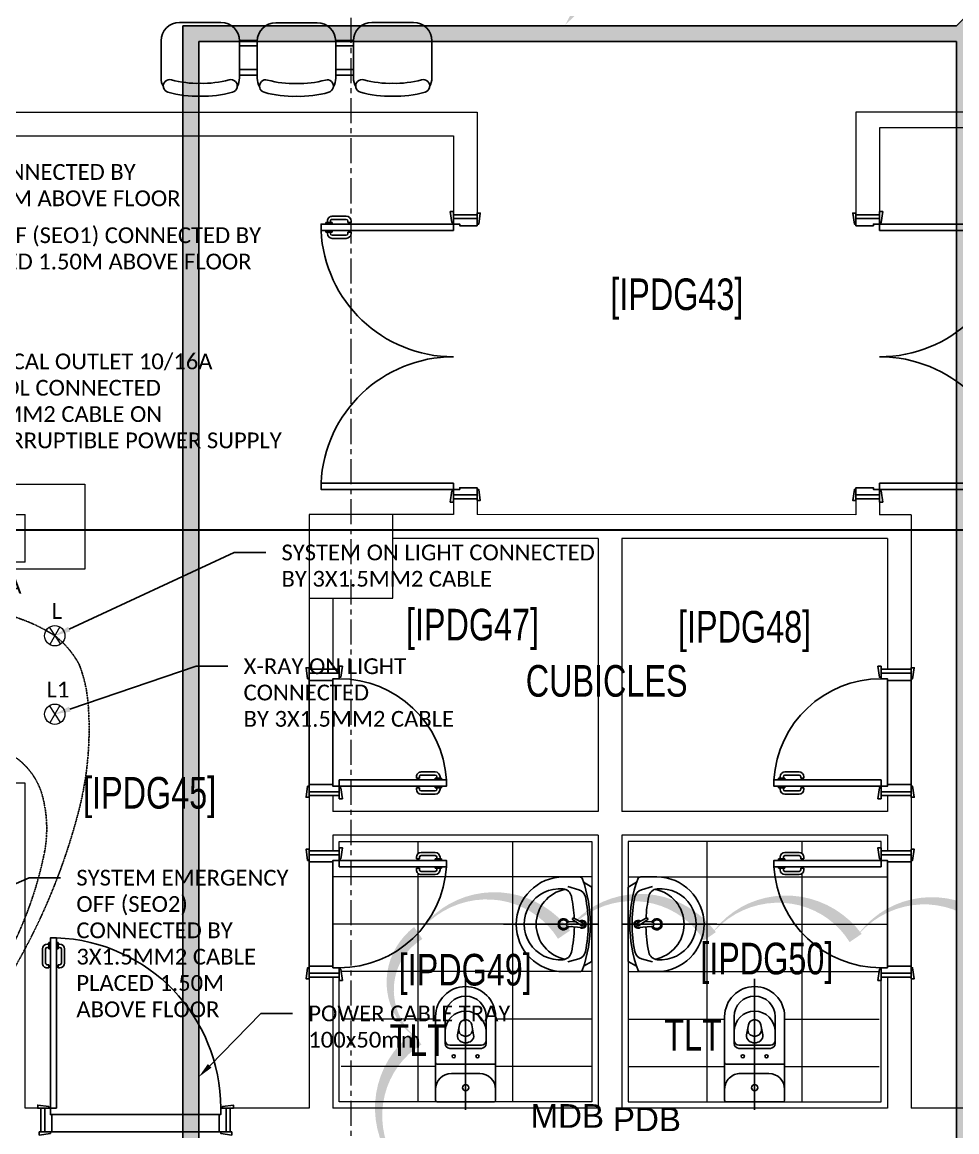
# Model space of a CAD drawing. Header units: millimetres. Extents: x 26027 to 581921, y 7230 to 233891.
# Drawn here: x 456567 to 462489, y 145901 to 152929 of the extents above; entities that cross this region are included whole.
import ezdxf
from ezdxf import colors
from ezdxf.entities.mleader import LeaderData, LeaderLine
from ezdxf.math import Vec2, Vec3

# ---------------------------------------------------------------- set-up
doc = ezdxf.new("R2010")
doc.units = ezdxf.units.MM
doc.header["$LTSCALE"] = 5
doc.linetypes.add('CACHE', pattern=[0.375, 0.25, -0.125])
doc.linetypes.add('CENTER', pattern=[50.8, 31.75, -6.35, 6.35, -6.35])
for name, color, linetype, lineweight in [('72_EGR_BASE_TEXT', 7, 'Continuous', 5), ('E-LG', 245, 'Continuous', 30), ('Medical Equipment and Furniture', 163, 'Continuous', 0), ('SANIT', 250, 'Continuous', 5), ('Structure', 20, 'Continuous', 5), ('Tiles', 252, 'Continuous', 5), ('Walls', 32, 'Continuous', 5)]:
    doc.layers.add(name, color=color, linetype=linetype, lineweight=lineweight)
for name, color, linetype in [('axes', 9, 'Continuous'), ('GE-ARCHITECTURAL_ELEMENTS', 8, 'Continuous'), ('GE-EQUIPMENT_INSERTION', 140, 'Continuous'), ('GE-FURNITURE', 8, 'Continuous'), ('GE-MM-SCATTER_LINES', 222, 'CACHE'), ('GE-SPECIFICATIONS', 7, 'Continuous')]:
    doc.layers.add(name, color=color, linetype=linetype)
for name, color, linetype, lineweight, true_color in [('E-POWR', 7, 'Continuous', 9, 0x4e7e3e), ('E-POWR-IDEN _1-100_', 7, 'Continuous', 9, 0x4e7e3e), ('EXF', 7, 'Continuous', 0, 0x4e7e3e), ('REV 01', 7, 'Continuous', 0, 0xe41b4d), ('Wooden Joinery', 7, 'Continuous', 5, 0xffdcd1)]:
    doc.layers.add(name, color=color, linetype=linetype, lineweight=lineweight, true_color=true_color)
doc.styles.add('Arial', font='arial.ttf', dxfattribs={"height": 245.883234})
doc.styles.get("Standard").update_dxf_attribs({"font": 'calibri.ttf'})
doc.styles.add('X3G_ENTITY_2587EA', font='swisscl.ttf', dxfattribs={"height": 200})
pattern_1 = [(0, (368880, 104830), (63.5, 63.5), [31.75, -95.25]), (90, (368895.875, 104814.125), (-63.5, 63.5), [31.75, -95.25])]

# ---------------------------------------------------------------- blocks, each defined once
blk = doc.blocks.new('3seater')
at = {"layer": 'GE-ARCHITECTURAL_ELEMENTS'}
for p, q in [((-958973.1, -382949.7, 0), (-958973.1, -383188.2, 0)), ((-958476.3, -382949.7, 0), (-958476.3, -383188.2, 0)), ((-958476.3, -382949.7, 0), (-958476.3, -383165.8, 0)), ((-958363.6, -382948.4, 0), (-958363.6, -383187, 0)), ((-957866.8, -382948.4, 0), (-957866.8, -383164.5, 0)), ((-957866.8, -382948.4, 0), (-957866.8, -383187, 0)), ((-957754.1, -382949.7, 0), (-957754.1, -383188.2, 0)), ((-957754.1, -382949.7, 0), (-957754.1, -383165.8, 0)), ((-957257.3, -382949.7, 0), (-957257.3, -383188.2, 0)), ((-958476.3, -382971.4, 0), (-958363.6, -382971.4, 0)), ((-958476.3, -383007.5, 0), (-958363.6, -383007.5, 0)), ((-957754.1, -382971.4, 0), (-957866.8, -382971.4, 0)), ((-957754.1, -383007.5, 0), (-957866.8, -383007.5, 0)), ((-958476.3, -383157.4, 0), (-958363.6, -383157.4, 0)), ((-957754.1, -383157.4, 0), (-957866.8, -383157.4, 0)), ((-958476.3, -383192.2, 0), (-958363.5, -383192.2, 0)), ((-957754.1, -383192.2, 0), (-957866.9, -383192.2, 0)), ((-958246.5, -383304.2, 0), (-957984, -383304.2, 0)), ((-958856, -383305.4, 0), (-958593.5, -383305.4, 0)), ((-957374.4, -383305.4, 0), (-957636.9, -383305.4, 0))]:
    blk.add_line(p, q, dxfattribs=at)
for centre, radius, start, end in [((-958918.6, -382903.3, 0), 40.5, 105.63896, 285.63897), ((-958744.2, -383526.3, 0), 687.4, 88.37526, 105.63897), ((-958705.2, -383526.3, 0), 687.4, 74.36103, 91.62474), ((-958530.8, -382903.3, 0), 40.5, 254.36103, 74.36104), ((-958309.1, -382902.1, 0), 40.5, 105.63896, 285.63897), ((-958134.7, -383525, 0), 687.4, 88.37526, 105.63897), ((-958095.7, -383525, 0), 687.4, 74.36103, 91.62474), ((-957921.3, -382902.1, 0), 40.5, 254.36103, 74.36104), ((-957699.6, -382903.3, 0), 40.5, 105.63896, 285.63897), ((-957525.2, -383526.3, 0), 687.4, 88.37526, 105.63897), ((-957486.2, -383526.3, 0), 687.4, 74.36103, 91.62474), ((-957311.8, -382903.3, 0), 40.5, 254.36103, 74.36104), ((-958856, -382954.9, 0), 117.2, 151.03012, 180), ((-958744.2, -383526.3, 0), 606.4, 88.15806, 105.63897), ((-958705.2, -383526.3, 0), 606.4, 74.36103, 91.84194), ((-958593.5, -382954.9, 0), 117.2, 0, 28.96988), ((-958246.5, -382953.6, 0), 117.2, 151.03012, 180), ((-958134.7, -383525, 0), 606.4, 88.15806, 105.63897), ((-958095.7, -383525, 0), 606.4, 74.36103, 91.84194), ((-957984, -382953.6, 0), 117.2, 0, 28.96988), ((-957636.9, -382954.9, 0), 117.2, 151.03012, 180), ((-957525.2, -383526.3, 0), 606.4, 88.15806, 105.63897), ((-957486.2, -383526.3, 0), 606.4, 74.36103, 91.84194), ((-957374.4, -382954.9, 0), 117.2, 0, 28.96988), ((-958856, -383188.2, 0), 117.2, 180, 270), ((-958593.5, -383188.2, 0), 117.2, 270, 0), ((-958246.5, -383187, 0), 117.2, 180, 270), ((-957984, -383187, 0), 117.2, 270, 0), ((-957636.9, -383188.2, 0), 117.2, 180, 270), ((-957374.4, -383188.2, 0), 117.2, 270, 0)]:
    blk.add_arc(centre, radius, start, end, dxfattribs=at)
blk = doc.blocks.new('WC manta')
at = {"layer": 'GE-FURNITURE'}
for p, q in [((-0.13, 0.18), (-0.13, -0.18)), ((-0.12, 0.19), (0.41, 0.19)), ((0.109, 0.18), (0.109, -0.18)), ((0.05, 0.09), (0.05, -0.09)), ((0.209, 0.1), (0.209, -0.1)), ((0.229, 0.1), (0.229, -0.1)), ((0.239, 0.13), (0.41, 0.13)), ((-0.18, 0), (0.65, 0)), ((0.2955, 0.051), (0.3581, 0.0393)), ((0.2955, -0.051), (0.3581, -0.0393)), ((0.239, -0.13), (0.41, -0.13)), ((-0.12, -0.19), (0.41, -0.19))]:
    blk.add_line(p, q, dxfattribs=at)
for centre, radius in [((0.159, 0.0752), 0.01), ((-0.04, 0), 0.02), ((0.159, -0.0753), 0.01)]:
    blk.add_circle(centre, radius, dxfattribs=at)
for centre, radius, start, end in [((-0.12, 0.18), 0.01, 90, 180), ((-0.05, 0.09), 0.1, 0, 90), ((0.119, 0.18), 0.01, 90, 180), ((0.41, 0), 0.19, 270, 90), ((0.239, 0.1), 0.03, 90, 180), ((0.259, 0.1), 0.03, 90, 180), ((0.3147, 0), 0.13, 270, 90), ((0.41, 0), 0.13, 270, 90), ((0.3029, 0), 0.0588, 141.52497, 218.47503), ((0.2882, 0.0117), 0.04, 79.42885, 141.52497), ((0.3454, 0), 0.0588, 166.41759, 193.58241), ((0.3271, 0.0044), 0.04, 79.42885, 166.41759), ((0.3507, 0), 0.04, 280.57115, 79.42885), ((0.2882, -0.0117), 0.04, 218.47503, 280.57115), ((0.3271, -0.0044), 0.04, 193.58241, 280.57115), ((-0.05, -0.09), 0.1, 270, 0), ((0.239, -0.1), 0.03, 180, 270), ((0.259, -0.1), 0.03, 180, 270), ((-0.12, -0.18), 0.01, 180, 270), ((0.119, -0.18), 0.01, 180, 270)]:
    blk.add_arc(centre, radius, start, end, dxfattribs=at)
blk = doc.blocks.new('A$C0C6031A3')
at = {"layer": 'GE-ARCHITECTURAL_ELEMENTS'}
for p, q in [((630, 1288.8), (630, 1198.8)), ((650, 1288.8), (650, 1198.8)), ((670, 1318.8), (660, 1318.8)), ((670, 1298.8), (660, 1298.8)), ((670, 1328.8), (670, 1288.8)), ((680, 1328.8), (670, 1328.8)), ((680, 1288.8), (670, 1288.8)), ((720, 1328.8), (730, 1328.8)), ((720, 1288.8), (730, 1288.8)), ((730, 1328.8), (730, 1288.8)), ((730, 1318.8), (740, 1318.8)), ((730, 1298.8), (740, 1298.8)), ((750, 1288.8), (750, 1198.8)), ((770, 1288.8), (770, 1198.8)), ((670, 1188.8), (660, 1188.8)), ((670, 1168.8), (660, 1168.8)), ((670, 1188.8), (670, 1168.8)), ((730, 1188.8), (740, 1188.8)), ((730, 1188.8), (730, 1168.8)), ((730, 1168.8), (740, 1168.8)), ((1350, 640), (690, 640)), ((690, 490), (1350, 490))]:
    blk.add_line(p, q, dxfattribs=at)
for points in [[(720, 680), (720, 1358.8), (680, 1358.8), (680, 680)], [(670, 680), (670, 690), (600, 700), (600, 680)], [(1370, 680), (1370, 690), (1440, 700), (1440, 680)], [(680, 490), (680, 480), (610, 470), (610, 490)], [(1360, 490), (1360, 480), (1430, 470), (1430, 490)]]:
    blk.add_lwpolyline(points, close=True, dxfattribs=at)
for points in [[(645, 680), (645, 490), (620, 490), (620, 680), (645, 680)], [(645, 680), (680, 680), (680, 640), (690, 640), (690, 490), (645, 490), (645, 680)], [(1395, 680), (1360, 680), (1360, 640), (1350, 640), (1350, 490), (1395, 490), (1395, 680)], [(1395, 680), (1395, 490), (1420, 490), (1420, 680), (1395, 680)]]:
    blk.add_lwpolyline(points, dxfattribs=at)
for centre, radius, start, end in [((680, 680), 680, 0, 86.62771), ((660, 1288.8), 30, 90, 180), ((660, 1288.8), 10, 90, 180), ((740, 1288.8), 30, 0, 90), ((740, 1288.8), 10, 0, 90), ((660, 1198.8), 30, 180, 270), ((660, 1198.8), 10, 180, 270), ((740, 1198.8), 10, 270, 0), ((740, 1198.8), 30, 270, 0)]:
    blk.add_arc(centre, radius, start, end, dxfattribs=at)
blk = doc.blocks.new('lav-manta 60')
at = {"layer": 'GE-ARCHITECTURAL_ELEMENTS'}
for p, q in [((-0.2658, -0.0529), (-0.2358, 0)), ((-0.2358, 0), (0.2358, 0)), ((0, 0.04), (0, -0.56)), ((0.2658, -0.0529), (0.2358, 0)), ((-0.015, -0.1473), (-0.0199, -0.064)), ((0.0274, -0.121), (-0.0078, -0.0673)), ((0.0389, -0.1142), (0.0087, -0.0575)), ((0.0191, -0.077), (0.0199, -0.064)), ((-0.3, -0.0789), (-0.3, -0.18)), ((-0.2185, -0.0841), (-0.2383, -0.1537)), ((0.015, -0.1473), (0.0174, -0.1057)), ((0.2185, -0.0841), (0.2383, -0.1537)), ((0.3, -0.0789), (0.3, -0.18))]:
    blk.add_line(p, q, dxfattribs=at)
for centre, radius, start, end in [((-0.28, -0.0789), 0.02, 109.82288, 180), ((0, -0.8557), 0.8457, 70.17712, 109.82288), ((-0.1608, -0.1006), 0.06, 101.80862, 164.07939), ((0, -0.8696), 0.8457, 78.19138, 101.80862), ((0, -0.0617), 0.025, 320.74745, 220.36799), ((0, -0.0617), 0.02, 353.26708, 186.68201), ((0, -0.0617), 0.00966, 25.41267, 215.95772), ((0.1608, -0.1006), 0.06, 15.92061, 78.19138), ((0.28, -0.0789), 0.02, 0, 70.17712), ((-0.1645, -0.189), 0.06, 102.08826, 174.81422), ((0, -0.9572), 0.8457, 91.15716, 102.08826), ((0, -0.9572), 0.8457, 88.54856, 88.84398), ((0.0332, -0.1176), 0.00666, 210.68519, 30.68519), ((0, -0.9572), 0.8457, 77.91174, 87.42745), ((0.1645, -0.189), 0.06, 5.18578, 77.91174), ((0, -0.18), 0.3, 180, 0), ((0, -0.2039), 0.2252, 174.81422, 5.18578), ((0, -0.1282), 0.2252, 190.60973, 349.39027), ((0, -0.18), 0.035, 115.31059, 64.68941), ((0, -0.18), 0.0275, 117.14957, 62.85043), ((0, -0.1473), 0.015, 180, 0)]:
    blk.add_arc(centre, radius, start, end, dxfattribs=at)
blk = doc.blocks.new('A$C009F45C9')
at = {"layer": 'GE-ARCHITECTURAL_ELEMENTS'}
for p, q in [((724, -1690), (724, -1680)), ((744, -1690), (744, -1680)), ((844, -1650), (754, -1650)), ((844, -1670), (754, -1670)), ((854, -1690), (854, -1680)), ((874, -1690), (874, -1680)), ((744, -1690), (724, -1690)), ((724, -1750), (724, -1760)), ((744, -1750), (724, -1750)), ((744, -1750), (744, -1760)), ((884, -1690), (844, -1690)), ((844, -1700), (844, -1690)), ((844, -1740), (844, -1750)), ((884, -1750), (844, -1750)), ((854, -1750), (854, -1760)), ((874, -1750), (874, -1760)), ((884, -1700), (884, -1690)), ((884, -1740), (884, -1750)), ((844, -1770), (754, -1770)), ((844, -1790), (754, -1790))]:
    blk.add_line(p, q, dxfattribs=at)
for points in [[(-75, -60), (-85, -60), (-95, 10), (-75, 10)], [(75, -50), (85, -50), (95, 20), (75, 20)], [(75, -100), (914, -100), (914, -60), (75, -60)], [(-75, -1740), (-85, -1740), (-95, -1810), (-75, -1810)], [(75, -1700), (914, -1700), (914, -1740), (75, -1740)], [(75, -1700), (914, -1700), (914, -1740), (75, -1740)], [(75, -1750), (85, -1750), (95, -1820), (75, -1820)]]:
    blk.add_lwpolyline(points, close=True, dxfattribs=at)
for points in [[(75, -25), (-75, -25), (-75, 0), (75, 0), (75, -25)], [(75, -25), (75, -60), (35, -60), (35, -70), (-75, -70), (-75, -25), (75, -25)], [(75, -1775), (75, -1740), (35, -1740), (35, -1730), (-75, -1730), (-75, -1775), (75, -1775)], [(75, -1775), (-75, -1775), (-75, -1800), (75, -1800), (75, -1775)]]:
    blk.add_lwpolyline(points, dxfattribs=at)
for centre, radius, start, end in [((75, -60), 840, 270, 357.2706), ((75, -1740), 840, 2.7294, 90), ((754, -1680), 30, 90, 180), ((754, -1680), 10, 90, 180), ((844, -1680), 30, 0, 90), ((844, -1680), 10, 0, 90), ((754, -1760), 30, 180, 270), ((754, -1760), 10, 180, 270), ((844, -1760), 10, 270, 0), ((844, -1760), 30, 270, 0)]:
    blk.add_arc(centre, radius, start, end, dxfattribs=at)
blk = doc.blocks.new('A$C360258D1')
at = {"layer": 'GE-FURNITURE'}
for p, q in [((40, 1129.6), (40, 70)), ((150, 70, -2.4), (150, 1129.6, -4.7)), ((-1008.8, 150, -2.4), (-918.8, 150, -2.4)), ((-1048.8, 110, -2.4), (-1008.8, 110, -2.4)), ((-1048.8, 100, -2.4), (-1048.8, 110, -2.4)), ((-1038.8, 110, -2.4), (-1038.8, 120, -2.4)), ((-1018.8, 110, -2.4), (-1018.8, 120, -2.4)), ((-1008.8, 130, -2.4), (-918.8, 130, -2.4)), ((-1008.8, 100, -2.4), (-1008.8, 110, -2.4)), ((-908.8, 110, -2.4), (-908.8, 120, -2.4)), ((-908.8, 110, -2.4), (-888.8, 110, -2.4)), ((-888.8, 110, -2.4), (-888.8, 120, -2.4)), ((-1048.8, 60, -2.4), (-1048.8, 50, -2.4)), ((-1048.8, 50, -2.4), (-1008.8, 50, -2.4)), ((-1038.8, 50, -2.4), (-1038.8, 40, -2.4)), ((-1018.8, 50, -2.4), (-1018.8, 40, -2.4)), ((-1008.8, 60, -2.4), (-1008.8, 50, -2.4)), ((-1008.8, 30, -2.4), (-918.8, 30, -2.4)), ((-1008.8, 10, -2.4), (-918.8, 10, -2.4)), ((-908.8, 50, -2.4), (-908.8, 40, -2.4)), ((-908.8, 50, -2.4), (-888.8, 50, -2.4)), ((-888.8, 50, -2.4), (-888.8, 40, -2.4))]:
    blk.add_line(p, q, dxfattribs=at)
for points in [[(0, 1149.6), (-10, 1149.6), (-20, 1219.6), (0, 1219.6)], [(150, 1139.6), (160, 1139.6), (170, 1209.6), (150, 1209.6)], [(0, 100), (-1078.8, 100), (-1078.8, 60), (0, 60)], [(0, 50), (-10, 50), (-20, -20), (0, -20)], [(150, 60), (160, 60), (170, -10), (150, -10)]]:
    blk.add_lwpolyline(points, close=True, dxfattribs=at)
for points in [[(0, 1174.6), (150, 1174.6), (150, 1199.6), (0, 1199.6), (0, 1174.6)], [(0, 1174.6), (0, 1139.6), (40, 1139.6), (40, 1129.6), (150, 1129.6), (150, 1174.6), (0, 1174.6)], [(0, 25), (0, 60), (40, 60), (40, 70), (150, 70), (150, 25), (0, 25)], [(0, 25), (150, 25), (150, 0), (0, 0), (0, 25)]]:
    blk.add_lwpolyline(points, dxfattribs=at)
for centre, radius, start, end in [((0, 60), 1079.6, 89.99999, 177.87662), ((-1008.8, 120, -2.4), 30, 90, 180), ((-918.8, 120, -2.4), 30, 0, 90), ((-1008.8, 120, -2.4), 10, 90, 180), ((-918.8, 120, -2.4), 10, 0, 90), ((-1008.8, 40, -2.4), 30, 180, 270), ((-1008.8, 40, -2.4), 10, 180, 270), ((-918.8, 40, -2.4), 10, 270, 0), ((-918.8, 40, -2.4), 30, 270, 0)]:
    blk.add_arc(centre, radius, start, end, dxfattribs=at)
blk = doc.blocks.new('GE-EUR02460')
at = {"layer": 'GE-MM-SCATTER_LINES'}
for points in [[(-2769.7, -3750, -0.10881), (-3173.6, -3515.9, -0.104284), (-3294.3, -3308.8, -0.08099), (-3302.9, -3019.9, -0.080983), (-3120.1, -2375.1, -0.056435), (-2657.8, -1614.2, -0.03216), (-1967.8, -837.7, -0.045456)], [(887.4, 0, -0.018319), (1569.1, -559.3, -0.025066), (2044, -1012.8, -0.032472), (2545.1, -1597.2, -0.070239), (2870.7, -2176.7, -0.121658), (2917.2, -2556.4, -0.150558), (2802.2, -2792.6, -0.136905), (2240.2, -3048.3, -0.042121), (1094, -3155.9, -0.012265), (-0.1, -3172.3, -0.012265), (-1094.1, -3155.9, -0.042121), (-2240.3, -3048.3, -0.136905), (-2802.4, -2792.6, -0.150558), (-2917.3, -2556.4, -0.121658), (-2870.9, -2176.7, -0.070239), (-2545.2, -1597.2, -0.032472), (-2044.1, -1012.8, -0.025066), (-1569.2, -559.3, -0.018319), (-887.5, 0)]]:
    blk.add_lwpolyline(points, format="xyb", dxfattribs=at)
blk = doc.blocks.new('System ON Light')
at = {"layer": 'EXF', "color": 41, "true_color": 0xf4ee51}
for p, q in [((-35, 54.1), (35, -54.1)), ((32.5, 55.7), (-32.5, -55.7))]:
    blk.add_line(p, q, dxfattribs=at)
blk.add_circle((0, 0), 64.4, dxfattribs=at)
at = {"layer": 'GE-SPECIFICATIONS', "insert": (-20.2, 206.6, -2.4), "char_height": 100, "attachment_point": 1}
blk.add_mtext_dynamic_manual_height_columns('L', width=234.027, gutter_width=500, heights=[0], dxfattribs=at)
blk = doc.blocks.new('X-Ray ON Light')
at = {"layer": 'EXF', "color": 41, "true_color": 0xf4ee51}
for p, q in [((-35, 54.1), (35, -54.1)), ((32.5, 55.7), (-32.5, -55.7))]:
    blk.add_line(p, q, dxfattribs=at)
blk.add_circle((0, 0), 64.4, dxfattribs=at)
at = {"layer": 'GE-SPECIFICATIONS', "insert": (-52.7, 206.6, -2.4), "char_height": 100, "attachment_point": 1}
blk.add_mtext_dynamic_manual_height_columns('L1', width=234.027, gutter_width=500, heights=[0], dxfattribs=at)

msp = doc.modelspace()

# ---------------------------------------------------------------- hatches: boundary and pattern name
h = msp.add_hatch()
h.set_pattern_fill('CROSS', color=85, scale=10)
h.set_pattern_definition(pattern_1)
h.paths.add_polyline_path([(462487.4, 152806.1), (462487.4, 143877.1), (458650.8, 143877.1), (458650.8, 143777.1), (462587.4, 143777.1), (462587.4, 152806.1)])

# ---------------------------------------------------------------- linework, layer by layer
at = {"color": 85}
for p, q in [((462487.4, 152906.1, 2.4), (462587.4, 153006.1, 2.4)), ((457585.6, 152906.1, 2.4), (462487.4, 152906.1, 2.4)), ((462487.4, 152806.1, 2.4), (457685.6, 152806.1, 2.4))]:
    msp.add_line(p, q, dxfattribs=at)
msp.add_polyline3d([(462487.4, 152806.1, 2.4), (462487.4, 143877.1, 0), (458650.8, 143877.1, 2.4), (458650.8, 143777.1, 2.4), (462587.4, 143777.1, 0), (462587.4, 152806.1, 2.4)], dxfattribs=at)
at = {"layer": 'axes', "linetype": 'CENTER', "lineweight": 0}
msp.add_line((458650.8, 120285.6, 2.4), (458650.8, 160790.3, 2.4), dxfattribs=at)
at = {"layer": 'E-LG', "color": 1, "elevation": 2.4}
msp.add_lwpolyline([(453036.6, 149832.4), (453070, 149708.3), (454860, 149708.3), (454960.6, 149832.4), (455080, 149713), (466859.9, 149713), (467317.2, 150210.2), (467373.4, 150143.8), (467674.3, 150143.8), (468105.7, 150485.4), (468790.5, 150151.2), (469946.9, 150151.2), (469985, 150210.3), (470027, 150152.7), (471049.4, 150152.7), (471124.9, 150485.7)], dxfattribs=at)
at = {"layer": 'Medical Equipment and Furniture', "color": 1, "elevation": 0}
msp.add_lwpolyline([(451385.1, 150003.9), (456965, 150003.9), (456965, 149464), (451385.1, 149464)], close=True, dxfattribs=at)
at = {"layer": 'REV 01', "elevation": 2.4}
msp.add_lwpolyline([(459012.6, 140026, 0, 92.4, -0.520567), (459020.9, 140949.8, 0, 92.4, -0.520567), (459029.2, 141873.5, 0, 92.4, -0.520567), (459037.4, 142797.3, 0, 92.4, -0.520567), (459045.7, 143721, 0, 92.4, -0.520567), (459054, 144644.8, 0, 92.4, -0.520567), (459062.2, 145568.5, 0, 92.4, -0.520567), (459070.5, 146492.3, 0, 92.4, -0.520567), (459076.5, 147160.4, 0, 92.4, -0.520567), (460000.2, 147149.9, 0, 92.4, -0.520567), (460923.9, 147139.4, 0, 92.4, -0.520567), (461847.7, 147128.9, 0, 92.4, -0.520567), (462771.4, 147118.5, 0, 92.4, -0.520567), (463695.1, 147108, 0, 92.4, -0.520567), (464618.8, 147097.5, 0, 92.4, -0.520567), (465542.5, 147087.1, 0, 92.4, -0.520567), (466466.3, 147076.6, 0, 92.4, -0.520567)], format="xyseb", dxfattribs=at)
at = {"layer": 'Structure', "elevation": 2.4}
msp.add_lwpolyline([(458385.8, 149280.3), (458915.8, 149280.3), (458915.8, 149810.3), (458385.8, 149810.3)], close=True, dxfattribs=at)
at = {"layer": 'Tiles'}
for p, q in [((459076.5, 147664.4, 2.4), (459076.5, 147740.5, 2.4)), ((459676.5, 146090.9, 2.4), (459676.5, 147740.5, 2.4)), ((460907.8, 146090.9, 2.4), (460907.8, 147740.5, 2.4)), ((461507.8, 147664.4, 2.4), (461507.8, 147740.5, 2.4)), ((459076.5, 147620.5, 2.4), (459076.5, 147630.5, 2.4)), ((461507.8, 147620.5, 2.4), (461507.8, 147630.5, 2.4)), ((459076.5, 147570.5, 2.4), (459076.5, 147580.5, 2.4)), ((459076.5, 146090.9, 2.4), (459076.5, 147536.6, 2.4)), ((461507.8, 147570.5, 2.4), (461507.8, 147580.5, 2.4)), ((461507.8, 146090.9, 2.4), (461507.8, 147536.6, 2.4)), ((459997.2, 147515.7, 2.4), (458535.8, 147515.7, 2.4)), ((460177.2, 147515.7, 2.4), (460098.2, 147515.7, 2.4)), ((460407.2, 147515.7, 2.4), (460486.1, 147515.7, 2.4)), ((460587.2, 147515.7, 2.4), (462048.5, 147515.7, 2.4)), ((460177.2, 147215.7, 2.4), (458535.8, 147215.7, 2.4)), ((460407.2, 147215.7, 2.4), (462048.5, 147215.7, 2.4)), ((459997.2, 146915.7, 2.4), (458587.9, 146915.7, 2.4)), ((460177.2, 146915.7, 2.4), (460098.2, 146915.7, 2.4)), ((460407.2, 146915.7, 2.4), (460486.1, 146915.7, 2.4)), ((460587.2, 146915.7, 2.4), (461996.4, 146915.7, 2.4)), ((459186.5, 146615.7, 2.4), (458587.9, 146615.7, 2.4)), ((460177.2, 146615.7, 2.4), (459566.5, 146615.7, 2.4)), ((460407.2, 146615.7, 2.4), (461017.8, 146615.7, 2.4)), ((461397.8, 146615.7, 2.4), (461996.4, 146615.7, 2.4)), ((459186.5, 146315.7, 2.4), (458587.9, 146315.7, 2.4)), ((460177.2, 146315.7, 2.4), (459566.5, 146315.7, 2.4)), ((460407.2, 146315.7, 2.4), (461017.8, 146315.7, 2.4)), ((461397.8, 146315.7, 2.4), (461996.4, 146315.7, 2.4))]:
    msp.add_line(p, q, dxfattribs=at)
at = {"layer": 'Tiles', "elevation": 2.4}
for points in [[(458575.8, 147680.5), (458575.8, 147740.5), (460177.2, 147740.5), (460177.2, 146090.9), (458575.8, 146090.9), (458575.8, 146880.5)], [(462008.5, 147680.5), (462008.5, 147740.5), (460407.2, 147740.5), (460407.2, 146090.9), (462008.5, 146090.9), (462008.5, 146880.5)]]:
    msp.add_lwpolyline(points, dxfattribs=at)
at = {"layer": 'Walls'}
for p, q in [((451413.1, 152360.3, 2.4), (459449.8, 152360.3, 2.4)), ((459449.8, 152360.3, 2.4), (459449.8, 151710.1, 2.4)), ((451413.1, 152210.3, 2.4), (459299.8, 152210.3, 2.4)), ((459299.8, 152210.3, 2.4), (459299.8, 151710.1, 2.4)), ((459449.8, 151710.1, 2.4), (459299.8, 151710.1, 2.4)), ((461999.8, 151710.1, 2.4), (461849.8, 151710.1, 2.4)), ((459449.8, 149910.1, 2.4), (459299.8, 149910.1, 2.4)), ((461999.8, 149910.1, 2.4), (461849.8, 149910.1, 2.4)), ((454817, 149810.3, 2.4), (456585.8, 149810.3, 2.4)), ((456585.8, 149510.3, 2.4), (456585.8, 149810.3, 2.4)), ((459299.8, 149810.2, 2.4), (458915.8, 149810.3, 2.4)), ((461849.8, 149810.1, 2.4), (459449.8, 149810.2, 2.4)), ((462198.5, 149810.1, 2.4), (461999.8, 149810.1, 2.4)), ((460217.2, 149660.1, 2.4), (458914, 149660.1, 2.4)), ((462048.5, 149660.1, 2.4), (460367.2, 149660.1, 2.4)), ((456585.8, 149510.3, 2.4), (456435.8, 149510.3, 2.4)), ((458535.8, 148830.5, 2.4), (458385.8, 148830.5, 2.4)), ((462198.5, 148830.5, 2.4), (462048.5, 148830.5, 2.4)), ((456585.8, 148110.3, 2.4), (456435.8, 148110.3, 2.4)), ((456585.8, 146050.9, 2.4), (456585.8, 148110.3, 2.4)), ((458535.8, 148030.5, 2.4), (458385.8, 148030.5, 2.4)), ((462198.5, 148030.5, 2.4), (462048.5, 148030.5, 2.4)), ((460217.2, 147930.5, 2.4), (458535.8, 147930.5, 2.4)), ((462048.5, 147930.5, 2.4), (460367.2, 147930.5, 2.4)), ((460217.2, 147780.5, 2.4), (458535.8, 147780.5, 2.4)), ((462048.5, 147780.5, 2.4), (460367.2, 147780.5, 2.4)), ((458535.8, 147680.5, 2.4), (458385.8, 147680.5, 2.4)), ((462198.5, 147680.5, 2.4), (462048.5, 147680.5, 2.4)), ((458535.8, 146880.5, 2.4), (458385.8, 146880.5, 2.4)), ((462198.5, 146880.5, 2.4), (462048.5, 146880.5, 2.4)), ((456685.8, 146050.9, 2.4), (456585.8, 146050.9, 2.4)), ((458385.8, 146050.9, 2.4), (457885.4, 146050.9, -0.2)), ((460217.2, 146050.9, 2.4), (458535.8, 146050.9, 2.4)), ((462048.5, 146050.9, 2.4), (460367.2, 146050.9, 2.4))]:
    msp.add_line(p, q, dxfattribs=at)
at = {"layer": 'Walls', "elevation": 2.4}
for points in [[(466523.8, 152360.3), (461849.8, 152360.3), (461849.8, 151710.1)], [(466523.8, 152260.3), (461999.8, 152260.3), (461999.8, 151710.1)], [(459299.8, 149910.1), (459299.8, 149810.2)], [(459449.8, 149910.1), (459449.8, 149810.2)], [(461849.8, 149910.1), (461849.8, 149810.1)], [(461999.8, 149910.1), (461999.8, 149810.1)], [(462198.5, 149810.1), (462198.5, 148830.5)], [(460217.2, 149660.1), (460217.2, 147930.5)], [(460367.2, 149660.1), (460367.2, 147930.5)], [(462048.5, 149660.1), (462048.5, 148830.5)], [(458385.8, 149280.3), (458385.8, 148830.5)], [(458535.8, 149280.3), (458535.8, 148830.5)], [(458385.8, 148030.5), (458385.8, 147680.5)], [(458535.8, 148030.5), (458535.8, 147930.5)], [(462048.5, 148030.5), (462048.5, 147930.5)], [(462198.5, 148030.5), (462198.5, 147680.5)], [(458535.8, 147780.5), (458535.8, 147680.5)], [(460217.2, 147780.5), (460217.2, 146050.9)], [(460367.2, 147780.5), (460367.2, 146050.9)], [(462048.5, 147780.5), (462048.5, 147680.5)], [(465585.8, 147780.3), (465585.8, 146050.9), (462198.5, 146050.9)], [(458385.8, 146880.5), (458385.8, 146050.9)], [(458535.8, 146880.5), (458535.8, 146050.9)], [(462048.5, 146880.5), (462048.5, 146050.9)], [(462198.5, 146880.5), (462198.5, 146050.9)], [(456685.8, 146050.9), (456685.8, 145900.9)], [(457885.4, 146050.9), (457885.4, 145900.9)]]:
    msp.add_lwpolyline(points, dxfattribs=at)

# ---------------------------------------------------------------- block references
at = {"layer": 'Medical Equipment and Furniture', "xscale": -1, "rotation": 180}
msp.add_blockref('3seater', (1416420.3, -230378, 2.4), dxfattribs=at)
at = {"layer": 'SANIT'}
for name, p, xscale, yscale, zscale, rotation in [('lav-manta 60', (460177.2, 147215.7, 2.4), -1000.000000000223, 1000.000000000223, 1000.000000000223, 270), ('lav-manta 60', (460407.2, 147215.7, 2.4), 1000.000000000223, 1000.000000000223, 1000.000000000223, 90.00000000000001), ('WC manta', (459376.5, 146220.9, 2.4), 999.9999999999995, 999.9999999999995, 999.9999999999995, 90), ('WC manta', (461207.8, 146220.9, 2.4), -999.9999999999995, 999.9999999999995, 999.9999999999995, 270)]:
    msp.add_blockref(name, p, dxfattribs=dict(at, xscale=xscale, yscale=yscale, zscale=zscale, rotation=rotation))
at = {"layer": 'Wooden Joinery'}
for name, p, rotation in [('A$C009F45C9', (459374.8, 149910.1, 2.4), 180), ('A$C0C6031A3', (462688.5, 147410.5, 2.4), 90.00000000000001), ('A$C0C6031A3', (457895.8, 148300.5, 2.4), 270), ('A$C360258D1', (456685.8, 146050.9, 2.4), 270)]:
    msp.add_blockref(name, p, dxfattribs=dict(at, rotation=rotation))
msp.add_blockref('A$C009F45C9', (461924.8, 151710.1, 2.4), dxfattribs=at)
at = {"layer": 'Wooden Joinery', "xscale": -1}
for p, rotation in [((457895.8, 147410.5, 2.4), 270), ((462688.5, 148300.5, 2.4), 90)]:
    msp.add_blockref('A$C0C6031A3', p, dxfattribs=dict(at, rotation=rotation))

# ---------------------------------------------------------------- texts
at = {"layer": '72_EGR_BASE_TEXT', "char_height": 200, "attachment_point": 2, "style": 'X3G_ENTITY_2587EA'}
for s, insert in [('[IPDG43]', (460714.8, 151306, 2.4)), ('[IPDG47]', (459420.2, 149213.7, 2.4)), ('[IPDG48]', (461143.9, 149200.1, 2.4)), ('CUBICLES', (460270.3, 148857.4, 2.4)), ('[IPDG45]', (457374.9, 148148.4, 2.4)), ('[IPDG50]', (461284.8, 147098.7, 2.4)), ('[IPDG49]', (459374.1, 147028, 2.4)), ('TLT', (460818.1, 146615.7, 2.4)), ('TLT', (459076.5, 146582.5, 2.4))]:
    msp.add_mtext(s, dxfattribs=dict(at, insert=insert))
at = {"layer": 'E-POWR-IDEN _1-100_', "char_height": 150, "width": 2475.925, "attachment_point": 1, "rotation": 360, "line_spacing_factor": 1.047943, "style": 'Arial'}
for s, insert in [('MDB', (459788, 146076.6, 2.9)), ('PDB', (460310.1, 146055.5, 5.7))]:
    msp.add_mtext(s, dxfattribs=dict(at, insert=insert))

# ---------------------------------------------------------------- leaders
at = {"layer": 'E-POWR'}
ml = msp.add_multileader_mtext('Standard', dxfattribs=at)
ml.set_content('POWER CABLE TRAY\\P100x50mm', color=256)
ml.set_leader_properties()
ml.build(insert=Vec2(0, 0))
ml.multileader.update_dxf_attribs({"text_right_attachment_type": 6, "dogleg_length": 200, "arrow_head_size": 100})
ctx = ml.context
ctx.base_point, ctx.char_height, ctx.arrow_head_size, ctx.landing_gap_size, ctx.plane_origin = Vec3(460634.5, 153478.3), 100, 100, 100, Vec3(464995, 153464.4)
ctx.right_attachment = 6
notes = []
notes.append((ctx, [(0, (1, 1, 0), (460434.5, 153478.3), (1, 0), 200, [(0, [(460008.2, 152912.6)], 0, [])])]))
ctx.mtext.insert, ctx.mtext.width, ctx.mtext.defined_height, ctx.mtext.flow_direction = Vec3(460734.5, 153529.1), 1499.548, 374, 5
ml = msp.add_multileader_mtext('Standard', dxfattribs=at)
ml.set_content('SYSTEM REMOTE CONTROL CONNECTED BY 7X1.5MM2 CABLE PLACED 1.50M ABOVE FLOOR', color=256)
ml.set_leader_properties()
ml.build(insert=Vec2(0, 0))
ml.multileader.update_dxf_attribs({"text_right_attachment_type": 6, "dogleg_length": 200, "arrow_head_size": 100})
ctx = ml.context
ctx.base_point, ctx.char_height, ctx.arrow_head_size, ctx.landing_gap_size, ctx.plane_origin = Vec3(454420, 151980, 2.4), 100, 100, 100, Vec3(460979.2, 149103.3, 2.4)
ctx.right_attachment = 6
notes.append((ctx, [(0, (1, 1, 0), (454220, 151980, 2.4), (1, 0), 200, [(0, [(455350, 150057.5, 2.4)], 0, [])])]))
ctx.mtext.insert, ctx.mtext.width, ctx.mtext.flow_direction = Vec3(454520, 152030.7, 2.4), 3370.454, 5
ml = msp.add_multileader_mtext('Standard', dxfattribs=at)
ml.set_content('SYSTEM EMERGENCY OFF (SEO1) CONNECTED BY 3X1.5MM2 CABLE PLACED 1.50M ABOVE FLOOR', color=256)
ml.set_leader_properties()
ml.build(insert=Vec2(0, 0))
ml.multileader.update_dxf_attribs({"text_right_attachment_type": 6, "dogleg_length": 200, "arrow_head_size": 100})
ctx = ml.context
ctx.base_point, ctx.char_height, ctx.arrow_head_size, ctx.landing_gap_size, ctx.plane_origin = Vec3(454870, 151579.3, 2.4), 100, 100, 100, Vec3(461155.8, 149212.5, 2.4)
ctx.right_attachment = 6
notes.append((ctx, [(0, (1, 1, 0), (454670, 151579.3, 2.4), (1, 0), 200, [(0, [(455425, 150200.7, 2.4)], 0, [])])]))
ctx.mtext.insert, ctx.mtext.width, ctx.mtext.flow_direction = Vec3(454970, 151630, 2.4), 3370.454, 5
ml = msp.add_multileader_mtext('Standard', dxfattribs=at)
ml.set_content('RJ45 NETWORK\\PSOCKET', color=256)
ml.set_leader_properties()
ml.build(insert=Vec2(0, 0))
ml.multileader.update_dxf_attribs({"text_right_attachment_type": 6, "dogleg_length": 200, "arrow_head_size": 100})
ctx = ml.context
ctx.base_point, ctx.char_height, ctx.arrow_head_size, ctx.landing_gap_size, ctx.plane_origin = Vec3(455440, 151220, -2.4), 100, 100, 100, Vec3(461269.2, 148856.1, -2.4)
ctx.right_attachment = 6
notes.append((ctx, [(0, (1, 1, 0), (455240, 151220, -2.4), (1, 0), 200, [(0, [(455640, 149960.3, -2.4)], 0, [])])]))
ctx.mtext.insert, ctx.mtext.width, ctx.mtext.defined_height, ctx.mtext.flow_direction = Vec3(455540, 151270.7, -2.4), 4695.582, 338, 5
ml = msp.add_multileader_mtext('Standard', dxfattribs=at)
ml.set_content('ELECTRICAL OUTLET 10/16A\\PCONTROL CONNECTED \\PBY 3X4MM2 CABLE ON\\PUNINTERRUPTIBLE POWER SUPPLY', color=256)
ml.set_leader_properties()
ml.build(insert=Vec2(0, 0))
ml.multileader.update_dxf_attribs({"text_right_attachment_type": 6, "dogleg_length": 200, "arrow_head_size": 100})
ctx = ml.context
ctx.base_point, ctx.char_height, ctx.arrow_head_size, ctx.landing_gap_size, ctx.plane_origin = Vec3(455900, 150780, -2.4), 100, 100, 100, Vec3(462169.2, 149006.1, -2.4)
ctx.right_attachment = 6
notes.append((ctx, [(0, (1, 1, 0), (455700, 150780, -2.4), (1, 0), 200, [(0, [(456390, 149810.3, -2.4)], 0, [])])]))
ctx.mtext.insert, ctx.mtext.width, ctx.mtext.defined_height, ctx.mtext.flow_direction = Vec3(456000, 150830.7, -2.4), 4695.582, 338, 5
for ctx, leaders in notes:
    for number, flags, end, landing, length, lines in leaders:
        leader = LeaderData()
        leader.index, (leader.has_last_leader_line, leader.has_dogleg_vector, leader.attachment_direction) = number, flags
        leader.last_leader_point, leader.dogleg_vector, leader.dogleg_length = Vec3(end), Vec3(landing), length
        for number, points, colour, breaks in lines:
            line = LeaderLine()
            line.index, line.vertices, line.color, line.breaks = number, Vec3.list(points), colors.encode_raw_color(colour), breaks
            leader.lines.append(line)
        ctx.leaders.append(leader)

# ---------------------------------------------------------------- next in the draw order: block references
at = {"layer": 'GE-EQUIPMENT_INSERTION', "rotation": 189.9999999999999}
msp.add_blockref('GE-EUR02460', (454259.3, 145029.8), dxfattribs=at)

# ---------------------------------------------------------------- next in the draw order: hatches: boundary and pattern name
h = msp.add_hatch()
h.set_pattern_fill('CROSS', color=85, scale=10)
h.set_pattern_definition(pattern_1)
h.paths.add_polyline_path([(471903.7, 169915.6), (471903.7, 153006.1), (462587.4, 153006.1), (462487.4, 152906.1), (457585.6, 152906.1), (457585.6, 145694.3), (457685.6, 145694.3), (457685.6, 152806.1), (462487.4, 152806.1), (462487.4, 145900.9), (462587.4, 145901.1), (462587.4, 152806.1), (464555.9, 152806.1), (469284.4, 152806.1), (471903.7, 152806.1), (471903.7, 142653.2), (478231.4, 142645.9), (478231.4, 142845.2), (472503.7, 142845.2), (472503.7, 157840), (472504, 159009.2), (479768.6, 159009.2), (479768.6, 159109.2), (472503.7, 159109.2), (472503.7, 169315.6), (478921.1, 169315.6), (484286.4, 169315.6), (484286.4, 166351.2), (484486.4, 166351.2), (484486.4, 169515.6), (479083.8, 169515.6), (479083.8, 190946.9), (479083.8, 191341.6), (478883.8, 191341.6), (478883.8, 195124.3), (477262.4, 195124.3), (477262.4, 205421.2), (474368, 205421.2), (469356.9, 205421.2), (469256.9, 205421.2), (469256.9, 204391.3), (469856.9, 204391.3), (469856.9, 204821.2), (471179.3, 204821.2), (471179.3, 204391.3), (471779.3, 204391.3), (471779.3, 204821.2), (476662.4, 204821.2), (476662.4, 194457.6), (478283.8, 194457.6), (478283.8, 169915.6)])
h = msp.add_hatch()
h.set_pattern_fill('CROSS', color=85, scale=10)
h.set_pattern_definition(pattern_1)
h.paths.add_polyline_path([(471903.7, 153006.1), (471903.7, 169915.6), (478283.8, 169915.6), (478283.8, 194457.6), (476662.4, 194457.6), (476662.4, 204821.2), (471779.3, 204821.2), (471779.3, 204391.3), (471179.3, 204391.3), (471179.3, 204821.2), (469856.9, 204821.2), (469856.9, 204391.3), (469256.9, 204391.3), (469256.9, 205421.2), (477262.4, 205421.2), (477262.4, 195124.3), (478883.8, 195124.3), (478883.8, 191341.6), (479083.8, 191341.6), (479083.8, 169515.6), (484486.4, 169515.6), (484486.4, 166351.2), (484286.4, 166351.2), (484286.4, 169315.6), (472503.7, 169315.6), (472503.7, 159109.2), (480084.8, 159109.2), (480084.8, 159009.2), (472504, 159009.2), (472503.7, 157840), (472503.7, 142845.2), (478231.4, 142845.2), (478231.4, 142645.9), (471903.7, 142653.2), (471903.7, 152806.1), (462587.4, 152806.1), (462587.4, 145901.1), (462487.4, 145900.9), (462487.4, 152806.1), (457685.6, 152806.1), (457685.6, 145694.3), (457585.6, 145694.3), (457585.6, 152906.1), (462487.4, 152906.1), (462587.4, 153006.1)])

# ---------------------------------------------------------------- next in the draw order: linework, layer by layer
at = {"color": 85}
for p, q in [((457585.6, 145694.3, 2.4), (457585.6, 152906.1, 2.4)), ((457685.6, 152806.1, 2.4), (457685.6, 145694.3, 2.4))]:
    msp.add_line(p, q, dxfattribs=at)

# ---------------------------------------------------------------- next in the draw order: block references
at = {"layer": 'EXF', "color": 41, "true_color": 0xf4ee51}
for name, p in [('System ON Light', (456774.2, 149043.4)), ('X-Ray ON Light', (456774.2, 148546.3))]:
    msp.add_blockref(name, p, dxfattribs=at)

# ---------------------------------------------------------------- next in the draw order: leaders
at = {"layer": 'E-POWR'}
ml = msp.add_multileader_mtext('Standard', dxfattribs=at)
ml.set_content('RJ45 NETWORK\\PSOCKET', color=256)
ml.set_leader_properties()
ml.build(insert=Vec2(0, 0))
ml.multileader.update_dxf_attribs({"text_right_attachment_type": 6, "dogleg_length": 200, "arrow_head_size": 100})
ctx = ml.context
ctx.base_point, ctx.char_height, ctx.arrow_head_size, ctx.landing_gap_size, ctx.plane_origin = Vec3(453110, 149300, -2.4), 100, 100, 100, Vec3(459272.4, 148856.1, -2.4)
ctx.right_attachment = 6
notes = []
notes.append((ctx, [(0, (1, 1, 0), (452910, 149300, -2.4), (1, 0), 200, [(0, [(453643.2, 149810.3, -2.4)], 0, [])])]))
ctx.mtext.insert, ctx.mtext.width, ctx.mtext.defined_height, ctx.mtext.flow_direction = Vec3(453210, 149350.7, -2.4), 4695.582, 338, 5
ml = msp.add_multileader_mtext('Standard', dxfattribs=at)
ml.set_content('ELECTRICAL OUTLET 10/16A\\PCONTROL CONNECTED \\PBY 3X4MM2 CABLE', color=256)
ml.set_leader_properties()
ml.build(insert=Vec2(0, 0))
ml.multileader.update_dxf_attribs({"text_right_attachment_type": 6, "dogleg_length": 200, "arrow_head_size": 100})
ctx = ml.context
ctx.base_point, ctx.char_height, ctx.arrow_head_size, ctx.landing_gap_size, ctx.plane_origin = Vec3(454690, 149360, -2.4), 100, 100, 100, Vec3(460322.4, 149006.1, -2.4)
ctx.right_attachment = 6
notes.append((ctx, [(0, (1, 1, 0), (454490, 149360, -2.4), (1, 0), 200, [(0, [(454543.2, 149810.3, -2.4)], 0, [])])]))
ctx.mtext.insert, ctx.mtext.width, ctx.mtext.defined_height, ctx.mtext.flow_direction = Vec3(454790, 149410.7, -2.4), 4695.582, 338, 5
ml = msp.add_multileader_mtext('Standard', dxfattribs=at)
ml.set_content('SYSTEM ON LIGHT CONNECTED \\PBY 3X1.5MM2 CABLE', color=256)
ml.set_leader_properties()
ml.build(insert=Vec2(0, 0))
ml.multileader.update_dxf_attribs({"text_right_attachment_type": 6, "dogleg_length": 200, "arrow_head_size": 100})
ctx = ml.context
ctx.base_point, ctx.char_height, ctx.arrow_head_size, ctx.landing_gap_size, ctx.plane_origin = Vec3(458110, 149570), 100, 100, 100, Vec3(463380.6, 148319.7)
ctx.right_attachment = 6
notes.append((ctx, [(0, (1, 1, 0), (457910, 149570), (1, 0), 200, [(0, [(456774.2, 149043.4)], 0, [])])]))
ctx.mtext.insert, ctx.mtext.width, ctx.mtext.flow_direction = Vec3(458210, 149620.7), 3370.454, 5
ml = msp.add_multileader_mtext('Standard', dxfattribs=at)
ml.set_content('X-RAY ON LIGHT CONNECTED \\PBY 3X1.5MM2 CABLE', color=256)
ml.set_leader_properties()
ml.build(insert=Vec2(0, 0))
ml.multileader.update_dxf_attribs({"text_right_attachment_type": 6, "dogleg_length": 200, "arrow_head_size": 100})
ctx = ml.context
ctx.base_point, ctx.char_height, ctx.arrow_head_size, ctx.landing_gap_size, ctx.plane_origin = Vec3(457870, 148849.6), 100, 100, 100, Vec3(463179.8, 147682.4)
ctx.right_attachment = 6
notes.append((ctx, [(0, (1, 1, 0), (457670, 148849.6), (1, 0), 200, [(0, [(456774.2, 148546.3)], 0, [])])]))
ctx.mtext.insert, ctx.mtext.width, ctx.mtext.defined_height, ctx.mtext.flow_direction = Vec3(457970, 148900.3), 1651.45, 280.4, 5
ml = msp.add_multileader_mtext('Standard', dxfattribs=at)
ml.set_content('SYSTEM EMERGENCY OFF (SEO2) CONNECTED BY 3X1.5MM2 CABLE PLACED 1.50M ABOVE FLOOR', color=256)
ml.set_leader_properties()
ml.build(insert=Vec2(0, 0))
ml.multileader.update_dxf_attribs({"text_right_attachment_type": 6, "dogleg_length": 200, "arrow_head_size": 100})
ctx = ml.context
ctx.base_point, ctx.char_height, ctx.arrow_head_size, ctx.landing_gap_size, ctx.plane_origin = Vec3(456810.6, 147510), 100, 100, 100, Vec3(462086.4, 146409.7)
ctx.right_attachment = 6
notes.append((ctx, [(0, (1, 1, 0), (456610.6, 147510), (1, 0), 200, [(0, [(456355.6, 147398)], 0, [])])]))
ctx.mtext.insert, ctx.mtext.width, ctx.mtext.defined_height, ctx.mtext.flow_direction = Vec3(456910.6, 147560.8), 1354.357, 342.5, 5
ml = msp.add_multileader_mtext('Standard', dxfattribs=at)
ml.set_content('POWER CABLE TRAY\\P100x50mm', color=256)
ml.set_leader_properties()
ml.build(insert=Vec2(0, 0))
ml.multileader.update_dxf_attribs({"text_right_attachment_type": 6, "dogleg_length": 200, "arrow_head_size": 100})
ctx = ml.context
ctx.base_point, ctx.char_height, ctx.arrow_head_size, ctx.landing_gap_size, ctx.plane_origin = Vec3(458280, 146650.5, 2.4), 100, 100, 100, Vec3(456927.3, 145282.1, 2.4)
ctx.right_attachment = 6
notes.append((ctx, [(0, (1, 1, 0), (458080, 146650.5, 2.4), (1, 0), 200, [(0, [(457685.6, 146248.1, 2.4)], 0, [])])]))
ctx.mtext.insert, ctx.mtext.width, ctx.mtext.flow_direction = Vec3(458380, 146701.2, 2.4), 3370.454, 5
for ctx, leaders in notes:
    for number, flags, end, landing, length, lines in leaders:
        leader = LeaderData()
        leader.index, (leader.has_last_leader_line, leader.has_dogleg_vector, leader.attachment_direction) = number, flags
        leader.last_leader_point, leader.dogleg_vector, leader.dogleg_length = Vec3(end), Vec3(landing), length
        for number, points, colour, breaks in lines:
            line = LeaderLine()
            line.index, line.vertices, line.color, line.breaks = number, Vec3.list(points), colors.encode_raw_color(colour), breaks
            leader.lines.append(line)
        ctx.leaders.append(leader)

doc.saveas('drawing.dxf')
